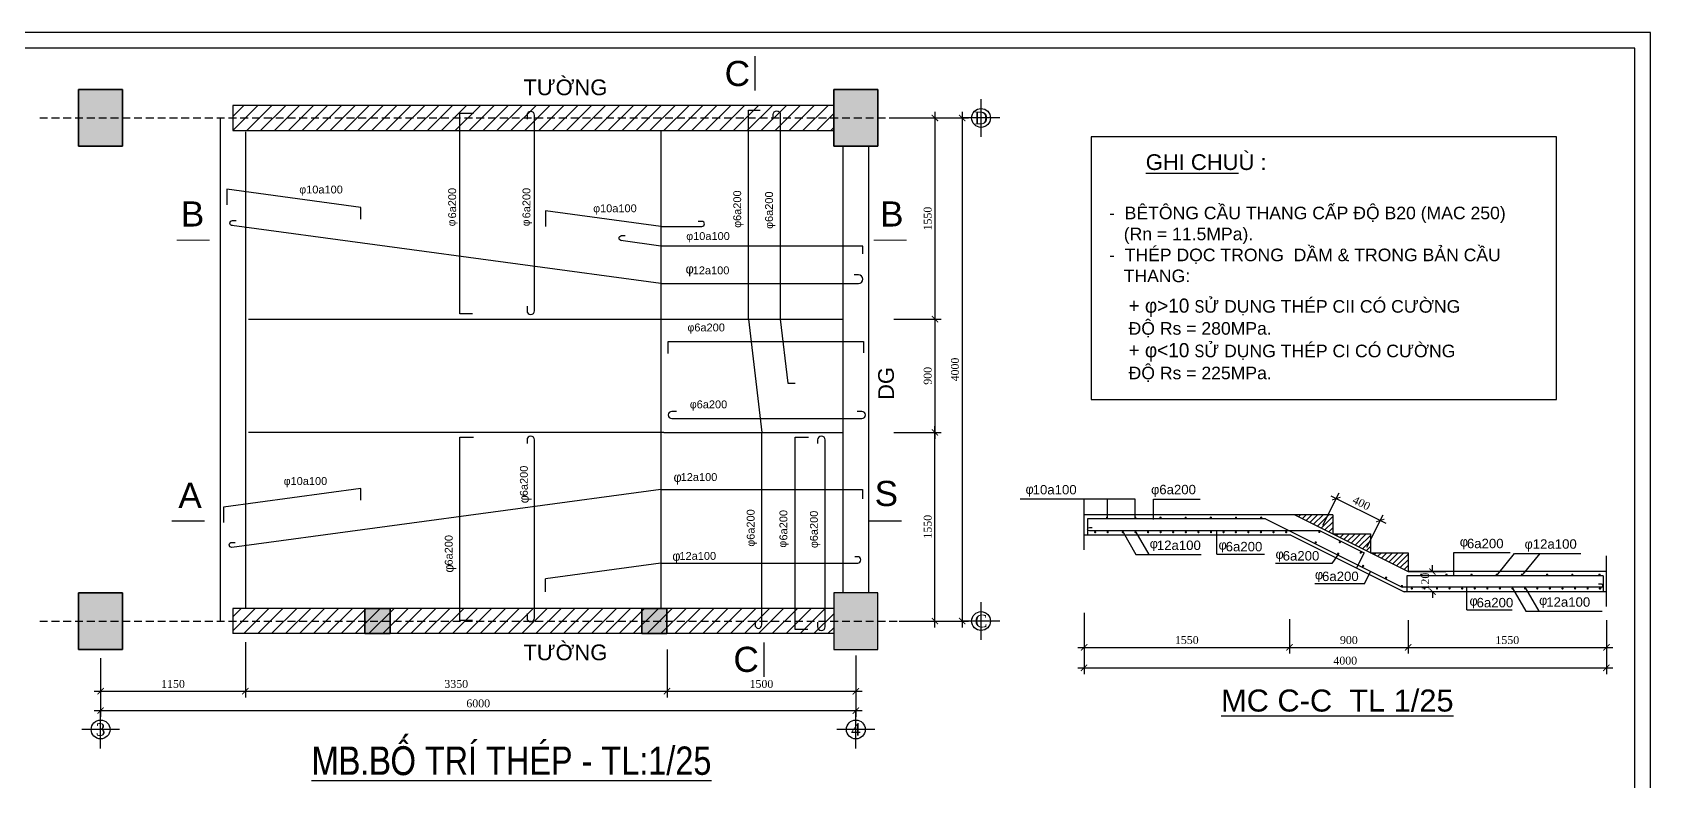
# Model space of a CAD drawing. Extents: x 394 to 4072, y -2056 to 755.
# Drawn here: x 3558 to 4072, y 517 to 755 of the extents above; entities that cross this region are included whole.
import ezdxf
from ezdxf.enums import TextEntityAlignment as Align

# ---------------------------------------------------------------- set-up
doc = ezdxf.new("R2010")
doc.units = 0
doc.header["$MEASUREMENT"] = 0
doc.linetypes.add('CENTER2', pattern=[1.125, 0.75, -0.125, 0.125, -0.125])
doc.linetypes.add('HIDDEN', pattern=[0.375, 0.25, -0.125])
doc.layers.get('0').update_dxf_attribs({"linetype": 'CONTINUOUS'})
doc.layers.get('DEFPOINTS').update_dxf_attribs({"linetype": 'CONTINUOUS'})
for name, color, linetype in [('BAODAM', 3, 'CONTINUOUS'), ('cot', 8, 'CONTINUOUS'), ('DIM', 1, 'CONTINUOUS'), ('DUT', 7, 'CENTER2'), ('HATCH', 5, 'CONTINUOUS'), ('MOTAAR', 1, 'CONTINUOUS'), ('TEXT', 7, 'CONTINUOUS'), ('THEP', 6, 'CONTINUOUS'), ('TUONG', 7, 'CONTINUOUS')]:
    doc.layers.add(name, color=color, linetype=linetype)
doc.styles.add('DIM-NEW', font='')
doc.styles.add('T2', font='')
doc.styles.add('TCVN', font='')
doc.styles.add('VNI-HELVE', font='')
doc.styles.add('VNI-TIMES', font='')
doc.styles.get('DIM-NEW').set_extended_font_data('VNI-Helve-Condense')
doc.styles.get('T2').set_extended_font_data('VNI-Times')
doc.styles.get('TCVN').set_extended_font_data('VNI-Helve')
doc.styles.get('VNI-HELVE').set_extended_font_data('VNI-Helve')
doc.styles.get('VNI-TIMES').set_extended_font_data('VNI-Times')
doc.dimstyles.new('TL100', dxfattribs={"dimtxt": 2.5, "dimasz": 2, "dimexe": 2, "dimexo": 2, "dimgap": 1, "dimtad": 1, "dimdec": 0, "dimlfac": 100, "dimzin": 0, "dimdsep": 46, "dimtxsty": 'T2', "dimblk": 'ARCHTICK', "dimcen": 2.5, "dimdle": 2, "dimclrd": 1, "dimclre": 1, "dimclrt": 2, "dimadec": 0, "dimazin": 0, "dimtfac": 1, "dimtdec": 0, "dimtix": 1, "dimtofl": 0, "dimtmove": 0, "dimatfit": 0, "dimldrblk": 'ARCHTICK', "dimfxl": 1, "dimtolj": 1, "dimtzin": 0, "dimlwd": -1, "dimlwe": -1, "dimarcsym": 0})
doc.dimstyles.new('TL20', dxfattribs={"dimtxt": 2.5, "dimasz": 2, "dimexe": 2, "dimexo": 2, "dimgap": 1, "dimtad": 1, "dimdec": 0, "dimlfac": 20, "dimzin": 0, "dimdsep": 46, "dimtxsty": 'T2', "dimblk": 'ARCHTICK', "dimcen": 2.5, "dimdle": 2, "dimclrd": 1, "dimclre": 1, "dimclrt": 2, "dimadec": 0, "dimazin": 0, "dimtfac": 1, "dimtdec": 0, "dimtix": 1, "dimtofl": 0, "dimtmove": 0, "dimatfit": 0, "dimldrblk": 'ARCHTICK', "dimfxl": 1, "dimtolj": 1, "dimtzin": 0, "dimlwd": -1, "dimlwe": -1, "dimarcsym": 0})
doc.dimstyles.new('TL25', dxfattribs={"dimtxt": 2.5, "dimasz": 2, "dimexe": 2, "dimexo": 2, "dimgap": 1, "dimtad": 1, "dimdec": 0, "dimlfac": 25, "dimzin": 0, "dimdsep": 46, "dimtxsty": 'T2', "dimblk": 'ARCHTICK', "dimcen": 2.5, "dimdle": 2, "dimclrd": 1, "dimclre": 1, "dimclrt": 2, "dimadec": 0, "dimazin": 0, "dimtfac": 1, "dimtdec": 0, "dimtix": 1, "dimtofl": 0, "dimtmove": 0, "dimatfit": 0, "dimldrblk": 'ARCHTICK', "dimfxl": 1, "dimtolj": 1, "dimtzin": 0, "dimlwd": -1, "dimlwe": -1, "dimarcsym": 0})
pattern_1 = [(45, (3742.3476, 319.3029), (-0.8980256, 0.8980256), [])]
pattern_2 = [(45, (-300.321, -511.9378), (-2.2097087, 2.2097087), [])]

# ---------------------------------------------------------------- blocks, each defined once
blk = doc.blocks.new('_ARCHTICK')
at = {"color": 0, "linetype": 'ByBlock', "const_width": 0.15}
blk.add_lwpolyline([(-0.5, -0.5), (0.5, 0.5)], dxfattribs=at)
blk = doc.blocks.new('*D112')
at = {"layer": 'DEFPOINTS', "color": 0, "transparency": 16777216}
for p in [(3831.44, 627.27), (3845.06, 627.27), (3831.65, 567.27)]:
    blk.add_point(p, dxfattribs=at)
at = {"layer": 'TUONG', "color": 1, "transparency": 16777216}
for p, q in [((3845.06, 565.27), (3845.06, 629.27)), ((3833.44, 627.27), (3847.06, 627.27)), ((3833.65, 567.27), (3847.06, 567.27))]:
    blk.add_line(p, q, dxfattribs=at)
at = {"layer": 'TUONG', "color": 1, "transparency": 16777216, "xscale": 2, "yscale": 2, "zscale": 2}
for p, rotation in [((3845.06, 627.27), 90), ((3845.06, 567.27), 270)]:
    blk.add_blockref('_ARCHTICK', p, dxfattribs=dict(at, rotation=rotation))
at = {"layer": 'TUONG', "color": 2, "transparency": 16777216, "insert": (3842.76, 597.27), "char_height": 2.5, "attachment_point": 5, "rotation": 90, "style": 'T2'}
blk.add_mtext('\\A1;1550', dxfattribs=at)
blk = doc.blocks.new('*D113')
at = {"layer": 'DEFPOINTS', "color": 0, "transparency": 16777216}
for p in [(3829.94, 727.27), (3833.15, 567.27), (3853.71, 567.27)]:
    blk.add_point(p, dxfattribs=at)
at = {"layer": 'TUONG', "color": 1, "transparency": 16777216}
for p, q in [((3831.94, 727.27), (3855.71, 727.27)), ((3853.71, 729.27), (3853.71, 565.27)), ((3835.15, 567.27), (3855.71, 567.27))]:
    blk.add_line(p, q, dxfattribs=at)
at = {"layer": 'TUONG', "color": 1, "transparency": 16777216, "xscale": 2, "yscale": 2, "zscale": 2}
for p, rotation in [((3853.71, 727.27), 90), ((3853.71, 567.27), 270)]:
    blk.add_blockref('_ARCHTICK', p, dxfattribs=dict(at, rotation=rotation))
at = {"layer": 'TUONG', "color": 2, "transparency": 16777216, "insert": (3851.43, 647.27), "char_height": 2.5, "attachment_point": 5, "rotation": 90, "style": 'T2'}
blk.add_mtext('\\A1;4000', dxfattribs=at)
blk = doc.blocks.new('*D114')
at = {"layer": 'DEFPOINTS', "color": 0, "transparency": 16777216}
for p in [(3625.91, 556.93), (3759.92, 560.24), (3759.92, 544.96)]:
    blk.add_point(p, dxfattribs=at)
at = {"layer": 'TUONG', "color": 1, "transparency": 16777216}
for p, q in [((3759.92, 558.24), (3759.92, 542.96)), ((3625.91, 554.93), (3625.91, 542.96)), ((3623.91, 544.96), (3761.92, 544.96))]:
    blk.add_line(p, q, dxfattribs=at)
at = {"layer": 'TUONG', "color": 1, "transparency": 16777216, "xscale": 2, "yscale": 2, "zscale": 2, "rotation": 180}
blk.add_blockref('_ARCHTICK', (3625.91, 544.96), dxfattribs=at)
at = {"layer": 'TUONG', "color": 1, "transparency": 16777216, "xscale": 2, "yscale": 2, "zscale": 2}
blk.add_blockref('_ARCHTICK', (3759.92, 544.96), dxfattribs=at)
at = {"layer": 'TUONG', "color": 2, "transparency": 16777216, "insert": (3692.92, 547.26), "char_height": 2.5, "attachment_point": 5, "style": 'T2'}
blk.add_mtext('\\A1;3350', dxfattribs=at)
blk = doc.blocks.new('*D115')
at = {"layer": 'DEFPOINTS', "color": 0, "transparency": 16777216}
for p in [(3759.92, 560.24), (3819.91, 558.27), (3819.91, 544.96)]:
    blk.add_point(p, dxfattribs=at)
at = {"layer": 'TUONG', "color": 1, "transparency": 16777216}
for p, q in [((3759.92, 558.24), (3759.92, 542.96)), ((3819.91, 556.27), (3819.91, 542.96)), ((3757.92, 544.96), (3821.91, 544.96))]:
    blk.add_line(p, q, dxfattribs=at)
at = {"layer": 'TUONG', "color": 1, "transparency": 16777216, "xscale": 2, "yscale": 2, "zscale": 2, "rotation": 180}
blk.add_blockref('_ARCHTICK', (3759.92, 544.96), dxfattribs=at)
at = {"layer": 'TUONG', "color": 1, "transparency": 16777216, "xscale": 2, "yscale": 2, "zscale": 2}
blk.add_blockref('_ARCHTICK', (3819.91, 544.96), dxfattribs=at)
at = {"layer": 'TUONG', "color": 2, "transparency": 16777216, "insert": (3789.91, 547.26), "char_height": 2.5, "attachment_point": 5, "style": 'T2'}
blk.add_mtext('\\A1;1500', dxfattribs=at)
blk = doc.blocks.new('*D116')
at = {"layer": 'DEFPOINTS', "color": 0, "transparency": 16777216}
for p in [(3829.94, 663.27), (3829.94, 627.27), (3845.06, 627.27)]:
    blk.add_point(p, dxfattribs=at)
at = {"layer": 'TUONG', "color": 1, "transparency": 16777216}
for p, q in [((3845.06, 665.27), (3845.06, 625.27)), ((3831.94, 663.27), (3847.06, 663.27)), ((3831.94, 627.27), (3847.06, 627.27))]:
    blk.add_line(p, q, dxfattribs=at)
at = {"layer": 'TUONG', "color": 1, "transparency": 16777216, "xscale": 2, "yscale": 2, "zscale": 2}
for p, rotation in [((3845.06, 663.27), 90), ((3845.06, 627.27), 270)]:
    blk.add_blockref('_ARCHTICK', p, dxfattribs=dict(at, rotation=rotation))
at = {"layer": 'TUONG', "color": 2, "transparency": 16777216, "insert": (3842.76, 645.27), "char_height": 2.5, "attachment_point": 5, "rotation": 90, "style": 'T2'}
blk.add_mtext('\\A1;900', dxfattribs=at)
blk = doc.blocks.new('*D117')
at = {"layer": 'DEFPOINTS', "color": 0, "transparency": 16777216}
for p in [(3829.94, 727.27), (3829.94, 663.27), (3845.06, 663.27)]:
    blk.add_point(p, dxfattribs=at)
at = {"layer": 'TUONG', "color": 1, "transparency": 16777216}
for p, q in [((3831.94, 727.27), (3847.06, 727.27)), ((3845.06, 729.27), (3845.06, 661.27)), ((3831.94, 663.27), (3847.06, 663.27))]:
    blk.add_line(p, q, dxfattribs=at)
at = {"layer": 'TUONG', "color": 1, "transparency": 16777216, "xscale": 2, "yscale": 2, "zscale": 2}
for p, rotation in [((3845.06, 727.27), 90), ((3845.06, 663.27), 270)]:
    blk.add_blockref('_ARCHTICK', p, dxfattribs=dict(at, rotation=rotation))
at = {"layer": 'TUONG', "color": 2, "transparency": 16777216, "insert": (3842.76, 695.27), "char_height": 2.5, "attachment_point": 5, "rotation": 90, "style": 'T2'}
blk.add_mtext('\\A1;1550', dxfattribs=at)
blk = doc.blocks.new('*D125')
at = {"layer": 'DEFPOINTS', "color": 0, "transparency": 16777216}
for p in [(3995.45, 583.02), (4003.16, 583.02), (3994.13, 576.62)]:
    blk.add_point(p, dxfattribs=at)
at = {"layer": 'TUONG', "color": 1, "transparency": 16777216}
for p, q in [((3997.45, 583.02), (4005.16, 583.02)), ((4003.16, 583.02), (4003.16, 585.02)), ((3996.13, 576.62), (4005.16, 576.62)), ((4003.16, 576.62), (4003.16, 574.62))]:
    blk.add_line(p, q, dxfattribs=at)
at = {"layer": 'TUONG', "color": 1, "transparency": 16777216, "xscale": 2, "yscale": 2, "zscale": 2}
for p, rotation in [((4003.16, 583.02), 270), ((4003.16, 576.62), 90)]:
    blk.add_blockref('_ARCHTICK', p, dxfattribs=dict(at, rotation=rotation))
at = {"layer": 'TUONG', "color": 2, "transparency": 16777216, "insert": (4000.88, 579.82), "char_height": 2.5, "attachment_point": 5, "rotation": 90, "style": 'T2'}
blk.add_mtext('\\A1;120', dxfattribs=at)
blk = doc.blocks.new('*D126')
at = {"layer": 'DEFPOINTS', "color": 0, "transparency": 16777216}
for p in [(3892.45, 571.38), (4058.45, 560.46), (4058.45, 552.38)]:
    blk.add_point(p, dxfattribs=at)
at = {"layer": 'TUONG', "color": 1, "transparency": 16777216}
for p, q in [((3892.45, 569.38), (3892.45, 550.38)), ((4058.45, 558.46), (4058.45, 550.38)), ((3890.45, 552.38), (4060.45, 552.38))]:
    blk.add_line(p, q, dxfattribs=at)
at = {"layer": 'TUONG', "color": 1, "transparency": 16777216, "xscale": 2, "yscale": 2, "zscale": 2, "rotation": 180}
blk.add_blockref('_ARCHTICK', (3892.45, 552.38), dxfattribs=at)
at = {"layer": 'TUONG', "color": 1, "transparency": 16777216, "xscale": 2, "yscale": 2, "zscale": 2}
blk.add_blockref('_ARCHTICK', (4058.45, 552.38), dxfattribs=at)
at = {"layer": 'TUONG', "color": 2, "transparency": 16777216, "insert": (3975.45, 554.66), "char_height": 2.5, "attachment_point": 5, "style": 'T2'}
blk.add_mtext('\\A1;4000', dxfattribs=at)
blk = doc.blocks.new('*D127')
at = {"layer": 'DEFPOINTS', "color": 0, "transparency": 16777216}
for p in [(3986.57, 599.25), (3967.46, 595.94), (3981.42, 588.96)]:
    blk.add_point(p, dxfattribs=at)
at = {"layer": 'TUONG', "color": 1, "transparency": 16777216}
for p, q in [((3968.35, 597.73), (3973.5, 608.02)), ((3970.82, 607.13), (3988.36, 598.36)), ((3982.32, 590.75), (3987.46, 601.04))]:
    blk.add_line(p, q, dxfattribs=at)
at = {"layer": 'TUONG', "color": 1, "transparency": 16777216, "xscale": 2, "yscale": 2, "zscale": 2}
for p, rotation in [((3972.6, 606.23), 153.434948822919), ((3986.57, 599.25), 333.434948822919)]:
    blk.add_blockref('_ARCHTICK', p, dxfattribs=dict(at, rotation=rotation))
at = {"layer": 'TUONG', "color": 2, "transparency": 16777216, "insert": (3980.61, 604.78), "char_height": 2.5, "attachment_point": 5, "rotation": 333.4349, "style": 'T2'}
blk.add_mtext('\\A1;400', dxfattribs=at)
blk = doc.blocks.new('truc2')
at = {"layer": 'MOTAAR'}
for p, q in [((0, -15), (0, 0)), ((7.5, -7.5), (-7.5, -7.5))]:
    blk.add_line(p, q, dxfattribs=at)
blk.add_lwpolyline([(0, -3.5), (0, -1.84)], dxfattribs=at)
blk.add_circle((0, -7.5), 3.75, dxfattribs=at)
at = {"layer": 'TEXT', "style": 'T2'}
blk.add_attdef('1', text='', height=5, dxfattribs=at).set_placement((0, -7.5), align=Align.MIDDLE_CENTER)
blk = doc.blocks.new('*D178')
at = {"layer": 'DEFPOINTS', "color": 0, "transparency": 16777216}
for p in [(3995.45, 569.51), (4058.45, 569.57), (4058.45, 558.91)]:
    blk.add_point(p, dxfattribs=at)
at = {"layer": 'TUONG', "color": 1, "transparency": 16777216}
for p, q in [((3995.45, 567.51), (3995.45, 556.91)), ((4058.45, 567.57), (4058.45, 556.91)), ((3993.45, 558.91), (4060.45, 558.91))]:
    blk.add_line(p, q, dxfattribs=at)
at = {"layer": 'TUONG', "color": 1, "transparency": 16777216, "xscale": 2, "yscale": 2, "zscale": 2, "rotation": 180}
blk.add_blockref('_ARCHTICK', (3995.45, 558.91), dxfattribs=at)
at = {"layer": 'TUONG', "color": 1, "transparency": 16777216, "xscale": 2, "yscale": 2, "zscale": 2}
blk.add_blockref('_ARCHTICK', (4058.45, 558.91), dxfattribs=at)
at = {"layer": 'TUONG', "color": 2, "transparency": 16777216, "insert": (4026.95, 561.21), "char_height": 2.5, "attachment_point": 5, "style": 'T2'}
blk.add_mtext('\\A1;1550', dxfattribs=at)
blk = doc.blocks.new('*D177')
at = {"layer": 'DEFPOINTS', "color": 0, "transparency": 16777216}
for p in [(3892.45, 571.86), (3957.73, 569.92), (3957.73, 558.91)]:
    blk.add_point(p, dxfattribs=at)
at = {"layer": 'TUONG', "color": 1, "transparency": 16777216}
for p, q in [((3892.45, 569.86), (3892.45, 556.91)), ((3957.73, 567.92), (3957.73, 556.91)), ((3890.45, 558.91), (3959.73, 558.91))]:
    blk.add_line(p, q, dxfattribs=at)
at = {"layer": 'TUONG', "color": 1, "transparency": 16777216, "xscale": 2, "yscale": 2, "zscale": 2, "rotation": 180}
blk.add_blockref('_ARCHTICK', (3892.45, 558.91), dxfattribs=at)
at = {"layer": 'TUONG', "color": 1, "transparency": 16777216, "xscale": 2, "yscale": 2, "zscale": 2}
blk.add_blockref('_ARCHTICK', (3957.73, 558.91), dxfattribs=at)
at = {"layer": 'TUONG', "color": 2, "transparency": 16777216, "insert": (3925.09, 561.21), "char_height": 2.5, "attachment_point": 5, "style": 'T2'}
blk.add_mtext('\\A1;1550', dxfattribs=at)
blk = doc.blocks.new('*D179')
at = {"layer": 'DEFPOINTS', "color": 0, "transparency": 16777216}
for p in [(3957.73, 569.92), (3995.45, 563.42), (3995.45, 558.91)]:
    blk.add_point(p, dxfattribs=at)
at = {"layer": 'TUONG', "color": 1, "transparency": 16777216}
for p, q in [((3957.73, 567.92), (3957.73, 556.91)), ((3995.45, 561.42), (3995.45, 556.91)), ((3955.73, 558.91), (3997.45, 558.91))]:
    blk.add_line(p, q, dxfattribs=at)
at = {"layer": 'TUONG', "color": 1, "transparency": 16777216, "xscale": 2, "yscale": 2, "zscale": 2, "rotation": 180}
blk.add_blockref('_ARCHTICK', (3957.73, 558.91), dxfattribs=at)
at = {"layer": 'TUONG', "color": 1, "transparency": 16777216, "xscale": 2, "yscale": 2, "zscale": 2}
blk.add_blockref('_ARCHTICK', (3995.45, 558.91), dxfattribs=at)
at = {"layer": 'TUONG', "color": 2, "transparency": 16777216, "insert": (3976.59, 561.21), "char_height": 2.5, "attachment_point": 5, "style": 'T2'}
blk.add_mtext('\\A1;900', dxfattribs=at)
blk = doc.blocks.new('*D180')
at = {"layer": 'DEFPOINTS', "color": 0, "transparency": 16777216}
for p in [(3625.91, 562.52), (3579.91, 557.52), (3625.91, 544.96)]:
    blk.add_point(p, dxfattribs=at)
at = {"layer": 'TUONG', "color": 1, "transparency": 16777216}
for p, q in [((3579.91, 555.52), (3579.91, 542.96)), ((3625.91, 560.52), (3625.91, 542.96)), ((3577.91, 544.96), (3627.91, 544.96))]:
    blk.add_line(p, q, dxfattribs=at)
at = {"layer": 'TUONG', "color": 1, "transparency": 16777216, "xscale": 2, "yscale": 2, "zscale": 2, "rotation": 180}
blk.add_blockref('_ARCHTICK', (3579.91, 544.96), dxfattribs=at)
at = {"layer": 'TUONG', "color": 1, "transparency": 16777216, "xscale": 2, "yscale": 2, "zscale": 2}
blk.add_blockref('_ARCHTICK', (3625.91, 544.96), dxfattribs=at)
at = {"layer": 'TUONG', "color": 2, "transparency": 16777216, "insert": (3602.91, 547.26), "char_height": 2.5, "attachment_point": 5, "style": 'T2'}
blk.add_mtext('\\A1;1150', dxfattribs=at)
blk = doc.blocks.new('*D181')
at = {"layer": 'DEFPOINTS', "color": 0, "transparency": 16777216}
for p in [(3579.91, 546.56), (3819.91, 546.56), (3819.91, 538.79)]:
    blk.add_point(p, dxfattribs=at)
at = {"layer": 'TUONG', "color": 1, "transparency": 16777216}
for p, q in [((3579.91, 544.56), (3579.91, 536.79)), ((3819.91, 544.56), (3819.91, 536.79)), ((3577.91, 538.79), (3821.91, 538.79))]:
    blk.add_line(p, q, dxfattribs=at)
at = {"layer": 'TUONG', "color": 1, "transparency": 16777216, "xscale": 2, "yscale": 2, "zscale": 2, "rotation": 180}
blk.add_blockref('_ARCHTICK', (3579.91, 538.79), dxfattribs=at)
at = {"layer": 'TUONG', "color": 1, "transparency": 16777216, "xscale": 2, "yscale": 2, "zscale": 2}
blk.add_blockref('_ARCHTICK', (3819.91, 538.79), dxfattribs=at)
at = {"layer": 'TUONG', "color": 2, "transparency": 16777216, "insert": (3699.91, 541.08), "char_height": 2.5, "attachment_point": 5, "style": 'T2'}
blk.add_mtext('\\A1;6000', dxfattribs=at)

msp = doc.modelspace()

# ---------------------------------------------------------------- hatches: boundary and pattern name
at = {"layer": 'HATCH'}
h = msp.add_hatch(dxfattribs=at)
h.set_pattern_fill('ANSI31', color=256, scale=25, style=0)
h.set_pattern_definition(pattern_2)
h.paths.add_polyline_path([(3812.91, 723.286), (3812.91, 731.272), (3621.911, 731.272), (3621.911, 723.286)])
at = {"layer": 'HATCH', "linetype": 'Continuous'}
h = msp.add_hatch(dxfattribs=at)
h.set_pattern_fill('ANSI31', color=5, scale=0.4, style=0)
h.set_pattern_definition(pattern_1)
h.paths.add_polyline_path([(3971.45, 595.017), (3971.45, 601.017), (3959.45, 601.017)])
h = msp.add_hatch(dxfattribs=at)
h.set_pattern_fill('ANSI31', color=5, scale=0.4, style=0)
h.set_pattern_definition(pattern_1)
h.paths.add_polyline_path([(3983.45, 589.017), (3983.45, 595.017), (3971.45, 595.017)])
h.paths.add_polyline_path([(3995.45, 583.017), (3995.45, 589.017), (3983.45, 589.017)])
at = {"layer": 'HATCH'}
h = msp.add_hatch(dxfattribs=at)
h.set_pattern_fill('ANSI31', color=256, scale=25, style=0)
h.set_pattern_definition(pattern_2)
h.paths.add_polyline_path([(3621.911, 571.272), (3621.911, 563.272), (3812.908, 563.272), (3812.908, 571.272)])

# ---------------------------------------------------------------- linework, layer by layer
at = {"layer": 'BAODAM', "color": 3, "linetype": 'Continuous'}
for p, q in [((3757.918, 723.286), (3757.918, 571.272)), ((3626.932, 663.272), (3758.942, 663.272)), ((3758.942, 663.272), (3815.908, 663.272)), ((3758.942, 627.272), (3626.932, 627.272)), ((3758.942, 627.272), (3815.908, 627.272))]:
    msp.add_line(p, q, dxfattribs=at)
at = {"layer": 'cot', "lineweight": -2, "ltscale": 10}
for p, q in [((3914.502, 606.058), (3929.319, 606.058)), ((3914.502, 599.538), (3914.502, 606.058)), ((3904.844, 595.503), (3908.937, 588.441)), ((3908.937, 595.503), (3913.029, 588.441)), ((3934.633, 588.544), (3934.633, 595.942)), ((3908.937, 588.441), (3929.654, 588.441)), ((3934.633, 588.544), (3949.817, 588.544)), ((3973.283, 588.645), (3971.148, 585.616)), ((4009.908, 589.046), (4027.829, 589.046)), ((4009.908, 581.735), (4009.908, 589.046)), ((4023.904, 582.166), (4029.28, 588.731)), ((4029.28, 588.731), (4050.337, 588.731)), ((4031.969, 582.166), (4037.345, 588.731)), ((3971.148, 585.616), (3953.269, 585.616)), ((3981.515, 579.09), (3983.496, 583.051)), ((3981.515, 579.09), (3965.784, 579.09)), ((4014.061, 570.844), (4014.061, 578.039)), ((4028.731, 577.505), (4032.823, 570.443)), ((4032.823, 577.505), (4036.916, 570.443)), ((4014.061, 570.844), (4028.502, 570.844)), ((4032.823, 570.443), (4057.09, 570.443))]:
    msp.add_line(p, q, dxfattribs=at)
at = {"layer": 'cot'}
for points in [[(3572.903, 718.282), (3586.903, 718.282), (3586.903, 736.282), (3572.903, 736.282)], [(3812.91, 718.282), (3826.91, 718.282), (3826.91, 736.282), (3812.91, 736.282)], [(3572.901, 558.272), (3586.901, 558.272), (3586.901, 576.272), (3572.901, 576.272)], [(3812.908, 558.272), (3826.908, 558.272), (3826.908, 576.272), (3812.908, 576.272)]]:
    msp.add_lwpolyline(points, close=True, dxfattribs=at)
at = {"layer": 'cot', "lineweight": -2, "ltscale": 10}
for points in [[(3908.688, 600.218), (3908.688, 606.018), (3872.188, 606.018)], [(3899.888, 600.218), (3899.888, 606.018)]]:
    msp.add_lwpolyline(points, dxfattribs=at)
at = {"layer": 'cot'}
for points in [[(3572.903, 736.282), (3586.903, 736.282), (3572.903, 718.282), (3586.903, 718.282)], [(3812.91, 736.282), (3826.91, 736.282), (3812.91, 718.282), (3826.91, 718.282)], [(3572.901, 576.272), (3586.901, 576.272), (3572.901, 558.272), (3586.901, 558.272)], [(3812.908, 576.272), (3826.908, 576.272), (3812.908, 558.272), (3826.908, 558.272)], [(3663.901, 571.272), (3663.901, 563.272), (3671.906, 571.272), (3671.906, 563.272)], [(3751.896, 571.272), (3751.896, 563.272), (3759.901, 571.272), (3759.901, 563.272)]]:
    msp.add_solid(points, dxfattribs=at)
at = {"layer": 'DUT', "linetype": 'HIDDEN', "ltscale": 10}
for p, q in [((3560.542, 727.285), (3849.992, 727.281)), ((3560.542, 567.272), (3853.772, 567.272))]:
    msp.add_line(p, q, dxfattribs=at)
at = {"layer": 'TEXT', "ltscale": 10}
msp.add_lwpolyline([(3231.497, 160.501), (4072.497, 160.501), (4072.497, 754.501), (3231.497, 754.501)], close=True, dxfattribs=at)
at = {"layer": 'TEXT', "color": 7, "linetype": 'Continuous', "const_width": 0.4}
for points in [[(3787.904, 746.995), (3787.904, 735.914)], [(3604.084, 688.405), (3614.535, 688.405)], [(3825.602, 688.405), (3836.053, 688.405)], [(3602.506, 599.111), (3612.957, 599.111)], [(3824.024, 599.111), (3834.475, 599.111)], [(3790.703, 560.542), (3790.703, 549.461)]]:
    msp.add_lwpolyline(points, dxfattribs=at)
at = {"layer": 'THEP'}
for p, q in [((3619.978, 704.583), (3619.978, 699.683)), ((3662.587, 698.806), (3619.978, 704.583)), ((3757.918, 692.753), (3721.243, 697.725)), ((3721.243, 697.725), (3721.243, 692.802)), ((3757.918, 674.584), (3621.562, 693.072)), ((3757.918, 686.548), (3745.28, 688.261)), ((3785.803, 663.272), (3790.072, 627.272)), ((3795.91, 663.272), (3798.324, 642.913)), ((3662.587, 609.438), (3618.958, 603.528)), ((3757.918, 609.159), (3621.562, 590.671)), ((3618.958, 603.528), (3618.958, 598.605)), ((3893.494, 599.74), (3893.494, 594.617)), ((3950.118, 599.74), (3893.494, 599.74)), ((3950.118, 599.74), (3993.521, 578.039)), ((3967.46, 595.942), (3898.276, 595.942)), ((3967.46, 595.942), (3981.422, 588.961)), ((3981.422, 588.961), (3979.026, 584.168)), ((3757.918, 585.709), (3721.243, 580.736)), ((3995.061, 581.663), (3995.061, 576.617)), ((4057.406, 581.663), (3995.061, 581.663)), ((4057.406, 581.663), (4057.406, 576.617)), ((4057.167, 578.039), (3993.521, 578.039))]:
    msp.add_line(p, q, dxfattribs=at)
at = {"layer": 'THEP', "ltscale": 10}
msp.add_lwpolyline([(3236.497, 165.501), (4067.497, 165.501), (4067.497, 749.501), (3236.497, 749.501)], close=True, dxfattribs=at)
at = {"layer": 'THEP'}
for points in [[(3698.109, 664.959), (3694.111, 664.959), (3694.111, 728.823), (3698.376, 728.823)], [(3785.803, 663.272), (3785.803, 729.747), (3789.556, 729.747)], [(3662.587, 695.105), (3662.587, 698.806)], [(3757.918, 692.753), (3771.01, 692.753)], [(3822.137, 684.052), (3822.137, 686.548), (3757.918, 686.548)], [(3760.295, 652.349), (3760.295, 656.13), (3822.371, 656.13), (3822.371, 652.601)], [(3798.324, 642.913), (3800.59, 642.913)], [(3698.109, 567.419), (3694.111, 567.419), (3694.111, 625.704), (3698.376, 625.704)], [(3804.649, 564.603), (3800.651, 564.603), (3800.651, 625.704), (3804.916, 625.704)], [(3662.587, 605.743), (3662.587, 609.444)], [(3757.918, 609.159), (3822.034, 609.159), (3822.034, 606.175)], [(3721.243, 576.527), (3721.243, 580.736)]]:
    msp.add_lwpolyline(points, dxfattribs=at)
for points in [[(3715.413, 667.371), (3715.413, 665.932, 1), (3717.812, 665.932), (3717.812, 728.128, 1), (3715.413, 728.128), (3715.413, 726.93)], [(3793.664, 726.887), (3793.664, 728.383, -1), (3795.91, 728.383), (3795.91, 663.272)], [(3621.778, 693.043, -1), (3621.778, 694.662), (3622.935, 694.662)], [(3771.01, 692.753, 1), (3771.01, 694.372), (3769.852, 694.372)], [(3745.495, 688.232, -1), (3745.495, 689.851), (3746.653, 689.851)], [(3757.918, 674.584), (3820.745, 674.584, 1), (3820.745, 677.364), (3819.354, 677.364)], [(3762.934, 633.946), (3761.42, 633.946, 1), (3761.42, 631.677), (3821.841, 631.677, 1), (3821.841, 633.946), (3820.327, 633.946)], [(3715.413, 569.718), (3715.413, 568.279, 1), (3717.812, 568.279), (3717.812, 624.897, 1), (3715.413, 624.897), (3715.413, 623.698)], [(3787.873, 567.349), (3787.873, 566.056, 1), (3790.072, 566.056), (3790.072, 627.272)], [(3807.766, 566.902), (3807.766, 565.464, 1), (3810.165, 565.464), (3810.165, 624.897, 1), (3807.766, 624.897), (3807.766, 623.698)], [(3898.276, 595.942), (3894.147, 595.942, -1), (3894.147, 597.064), (3895.041, 597.064)], [(3621.562, 590.671, -1), (3621.562, 592.29), (3622.72, 592.29)], [(3757.918, 585.709), (3820.498, 585.709, 1), (3820.498, 587.735), (3819.546, 587.735)], [(4057.167, 578.039), (4056.85, 578.039, 1), (4056.85, 579.034), (4055.955, 579.034)]]:
    msp.add_lwpolyline(points, format="xyb", dxfattribs=at)
at = {"layer": 'THEP', "const_width": 0.36}
for points in [[(3899.545, 600.164, 1), (3899.905, 600.164, 1)], [(3908.545, 600.164, 1), (3908.905, 600.164, 1)], [(3916.545, 600.164, 1), (3916.905, 600.164, 1)], [(3924.545, 600.164, 1), (3924.905, 600.164, 1)], [(3932.545, 600.164, 1), (3932.905, 600.164, 1)], [(3940.545, 600.164, 1), (3940.905, 600.164, 1)], [(3948.545, 600.164, 1), (3948.905, 600.164, 1)], [(3895.775, 595.548, 1), (3896.135, 595.548, 1)], [(3899.775, 595.548, 1), (3900.135, 595.548, 1)], [(3904.601, 595.548, 1), (3904.961, 595.548, 1)], [(3908.601, 595.548, 1), (3908.961, 595.548, 1)], [(3912.601, 595.548, 1), (3912.961, 595.548, 1)], [(3916.601, 595.548, 1), (3916.961, 595.548, 1)], [(3920.601, 595.548, 1), (3920.961, 595.548, 1)], [(3924.601, 595.548, 1), (3924.961, 595.548, 1)], [(3928.601, 595.548, 1), (3928.961, 595.548, 1)], [(3932.601, 595.548, 1), (3932.961, 595.548, 1)], [(3936.601, 595.548, 1), (3936.961, 595.548, 1)], [(3940.474, 595.548, 1), (3940.834, 595.548, 1)], [(3944.474, 595.548, 1), (3944.834, 595.548, 1)], [(3948.474, 595.548, 1), (3948.834, 595.548, 1)], [(3952.474, 595.548, 1), (3952.834, 595.548, 1)], [(3956.474, 595.548, 1), (3956.834, 595.548, 1)], [(3965.887, 592.291, 1), (3966.247, 592.291, 1)], [(3967.03, 595.601, 1), (3967.39, 595.601, 1)], [(3973.533, 592.349, 1), (3973.893, 592.349, 1)], [(3973.043, 588.714, 1), (3973.403, 588.714, 1)], [(3980.185, 589.02, 1), (3980.545, 589.02, 1)], [(3980.941, 584.806, 1), (3981.301, 584.806, 1)], [(3988.262, 581.063, 1), (3988.622, 581.063, 1)], [(3999.431, 582.034, 1), (3999.791, 582.034, 1)], [(4007.424, 582.034, 1), (4007.784, 582.034, 1)], [(4015.424, 582.034, 1), (4015.784, 582.034, 1)], [(4023.424, 582.034, 1), (4023.784, 582.034, 1)], [(4031.424, 582.034, 1), (4031.784, 582.034, 1)], [(4039.424, 582.034, 1), (4039.784, 582.034, 1)], [(4047.424, 582.034, 1), (4047.784, 582.034, 1)], [(4056.06, 582.034, 1), (4056.42, 582.034, 1)], [(3993.289, 578.43, 1), (3993.649, 578.43, 1)], [(3996.424, 577.645, 1), (3996.784, 577.645, 1)], [(4000.424, 577.645, 1), (4000.784, 577.645, 1)], [(4004.424, 577.645, 1), (4004.784, 577.645, 1)], [(4008.424, 577.645, 1), (4008.784, 577.645, 1)], [(4012.424, 577.645, 1), (4012.784, 577.645, 1)], [(4016.424, 577.645, 1), (4016.784, 577.645, 1)], [(4020.424, 577.645, 1), (4020.784, 577.645, 1)], [(4024.424, 577.645, 1), (4024.784, 577.645, 1)], [(4028.424, 577.645, 1), (4028.784, 577.645, 1)], [(4032.424, 577.645, 1), (4032.784, 577.645, 1)], [(4036.297, 577.645, 1), (4036.657, 577.645, 1)], [(4040.297, 577.645, 1), (4040.657, 577.645, 1)], [(4044.297, 577.645, 1), (4044.657, 577.645, 1)], [(4048.297, 577.645, 1), (4048.657, 577.645, 1)], [(4052.297, 577.645, 1), (4052.657, 577.645, 1)], [(4056.168, 577.645, 1), (4056.528, 577.645, 1)], [(4056.297, 577.645, 1), (4056.657, 577.645, 1)]]:
    msp.add_lwpolyline(points, format="xyb", close=True, dxfattribs=at)
at = {"layer": 'TUONG'}
for p, q in [((3617.913, 727.284), (3617.913, 567.272)), ((3625.913, 722.871), (3625.913, 571.272)), ((3892.45, 589.889), (3892.45, 606.056)), ((3959.45, 601.017), (3892.45, 601.017)), ((3971.45, 601.017), (3959.45, 601.017)), ((3959.45, 601.017), (3995.45, 583.017)), ((3958.128, 594.617), (3892.45, 594.617)), ((3958.128, 594.617), (3994.128, 576.617)), ((4058.45, 571.889), (4058.45, 588.056)), ((4058.45, 583.017), (3995.45, 583.017)), ((4058.45, 576.617), (3994.128, 576.617)), ((3621.918, 571.272), (3621.918, 563.272)), ((3812.908, 571.272), (3621.918, 571.272)), ((3826.942, 571.272), (3826.908, 571.272)), ((3812.908, 563.272), (3621.918, 563.272)), ((3826.942, 563.272), (3826.908, 563.272))]:
    msp.add_line(p, q, dxfattribs=at)
for points in [[(3572.903, 736.282), (3586.903, 736.282), (3586.903, 718.282), (3572.903, 718.282)], [(3586.903, 736.282), (3572.903, 736.282), (3572.903, 718.282), (3586.903, 718.282)], [(3586.903, 736.282), (3572.903, 736.282), (3572.903, 718.282), (3586.903, 718.282)], [(3812.91, 736.282), (3826.91, 736.282), (3826.91, 718.282), (3812.91, 718.282)], [(3812.91, 718.282), (3826.91, 718.282), (3826.91, 736.282), (3812.91, 736.282)], [(3826.91, 736.282), (3812.91, 736.282), (3812.91, 718.282), (3826.91, 718.282)], [(3894.656, 637.764), (4042.619, 637.764), (4042.619, 721.317), (3894.656, 721.317)], [(3586.901, 558.272), (3572.901, 558.272), (3572.901, 576.272), (3586.901, 576.272)], [(3586.901, 576.272), (3572.901, 576.272), (3572.901, 558.272), (3586.901, 558.272)], [(3826.908, 576.272), (3812.908, 576.272), (3812.908, 558.272), (3826.908, 558.272)], [(3812.908, 558.272), (3826.908, 558.272), (3826.908, 576.272), (3812.908, 576.272)], [(3826.908, 576.272), (3812.908, 576.272), (3812.908, 558.272), (3826.908, 558.272)], [(3671.906, 563.272), (3663.901, 563.272), (3663.901, 571.272), (3671.906, 571.272)], [(3663.901, 563.272), (3671.906, 563.272), (3671.906, 571.272), (3663.901, 571.272)], [(3671.906, 571.272), (3663.901, 571.272), (3663.901, 563.272), (3671.906, 563.272)], [(3759.901, 563.272), (3751.896, 563.272), (3751.896, 571.272), (3759.901, 571.272)], [(3751.896, 563.272), (3759.901, 563.272), (3759.901, 571.272), (3751.896, 571.272)], [(3759.901, 571.272), (3751.896, 571.272), (3751.896, 563.272), (3759.901, 563.272)]]:
    msp.add_lwpolyline(points, close=True, dxfattribs=at)
for points in [[(3812.91, 731.272), (3621.911, 731.272), (3621.911, 723.286), (3812.91, 723.286)], [(3815.908, 576.272), (3815.908, 718.282)], [(3823.914, 718.282), (3823.914, 576.272)], [(3971.45, 601.017), (3971.45, 595.017), (3983.45, 595.017)], [(3983.45, 595.017), (3983.45, 589.017), (3995.45, 589.017)], [(3995.45, 589.017), (3995.45, 583.017), (4007.45, 583.017)]]:
    msp.add_lwpolyline(points, dxfattribs=at)

# ---------------------------------------------------------------- block references
at = {"layer": 'DIM', "ltscale": 10, "xscale": 0.8000000000000002, "yscale": 0.8000000000000002, "zscale": 0.8000000000000002}
for p, values in [((3859.707, 733.272), {'1': 'D'}), ((3859.707, 573.272), {'1': 'C'}), ((3579.908, 538.788), {'1': '3'}), ((3819.914, 538.788), {'1': '4'})]:
    msp.add_blockref('truc2', p, dxfattribs=at).add_auto_attribs(values)

# ---------------------------------------------------------------- texts
at = {"layer": 'TEXT', "color": 7, "linetype": 'Continuous', "ltscale": 20, "style": 'TCVN'}
for p in [(3714.261, 734.509), (3714.261, 554.8)]:
    msp.add_text('TÖÔØNG', height=5, dxfattribs=at).set_placement(p)
at = {"layer": 'TEXT', "color": 7, "linetype": 'Continuous', "style": 'VNI-HELVE'}
for s, p in [('C', (3778.216, 737.421)), ('B', (3605.389, 692.748)), ('B', (3827.608, 692.748)), ('A', (3604.605, 603.231)), ('S', (3825.885, 603.854)), ('C', (3781.015, 551.095))]:
    msp.add_text(s, height=8, dxfattribs=at).set_placement(p)
at = {"layer": 'TEXT', "color": 7, "linetype": 'Continuous', "ltscale": 20, "style": 'TCVN'}
msp.add_text('DG', height=5, rotation=90, dxfattribs=at).set_placement((3832.015, 637.593))
at = {"layer": 'TEXT', "style": 'DIM-NEW'}
msp.add_text('%%UMB.BOÁ TRÍ THEÙP - TL:1/25', height=9, dxfattribs=at).set_placement((3646.957, 518.369))
at = {"layer": 'TEXT', "color": 7, "linetype": 'Continuous', "ltscale": 4, "insert": (3900.395, 715.726), "char_height": 5, "width": 176.40351, "attachment_point": 1, "style": 'VNI-TIMES'}
msp.add_mtext('{\\fVNI-Helve|b0|i0|c0|p2;      \\LGHI CHU\\lÙ :\\P    \\P\\H0.8x;-  BEÂTOÂNG CAÀU THANG CAÁP ÑOÄ B20 (MAC 250)\\P   (Rn = 11.5MPa).\\P-  THEÙP DOÏC TRONG  DAÀM & TRONG BAÛN CAÀU\\P   THANG:}', dxfattribs=at)
at = {"layer": 'TEXT', "color": 7, "linetype": 'Continuous', "attachment_point": 1, "style": 'VNI-TIMES'}
for s, insert, char_height, width in [('{\\fSymbol|b0|i0|c2|p18;f\\fVNI-Helve|b0|i0|c0|p2;10a100}', (3643.065, 705.762), 2.5, 21.63429), ('{\\fSymbol|b0|i0|c2|p18;f\\fVNI-Helve|b0|i0|c0|p2;10a100}', (3736.466, 699.786), 2.5, 21.63429), ('{\\fSymbol|b0|i0|c2|p18;f\\fVNI-Helve|b0|i0|c0|p2;10a100}', (3766.036, 690.962), 2.5, 21.63429), ('\\fSymbol|b0|i0|c2|p18;f', (3765.817, 680.778), 3, 3.66108), ('\\fVNI-Helve|b0|i0|c0|p2;12a100', (3768.077, 680.057), 2.5, 21.63429), ('{\\fSymbol|b0|i0|c2|p18;+ f>10 \\fVNI-Helve-Condense|b0|i0|c0|p2;\\H0.8889x;S\\fArial|b0|i0|c0|p32;Ử DỤNG THÉP CII CÓ C\\fArial|b0|i0|c163|p32;Ư\\fArial|b0|i0|c0|p32;ỜNG \\fArial|b0|i0|c238|p32;Đ\\fArial|b0|i0|c0|p32;Ộ Rs = 280MPa.\\P\\fSymbol|b0|i0|c2|p18;\\H1.125x;+ f<10 \\fVNI-Helve-Condense|b0|i0|c0|p2;\\H0.8889x;S\\fArial|b0|i0|c0|p32;Ử DỤNG THÉP CI CÓ C\\fArial|b0|i0|c163|p32;Ư\\fArial|b0|i0|c0|p32;ỜNG \\fArial|b0|i0|c238|p32;Đ\\fArial|b0|i0|c0|p32;Ộ Rs = 225MPa.}', (3906.599, 669.843), 4.5, 106.74), ('{\\fSymbol|b0|i0|c2|p18;f\\fVNI-Helve|b0|i0|c0|p2;6a200}', (3766.419, 661.89), 2.5, 21.63429), ('{\\fSymbol|b0|i0|c2|p18;f\\fVNI-Helve|b0|i0|c0|p2;6a200}', (3767.163, 637.437), 2.5, 21.63429), ('{\\fSymbol|b0|i0|c2|p18;f\\fVNI-Helve|b0|i0|c0|p2;10a100}', (3638.105, 613.051), 2.5, 21.63429), ('\\fSymbol|b0|i0|c2|p18;f', (3761.986, 614.544), 3, 3.66108), ('\\fVNI-Helve|b0|i0|c0|p2;12a100', (3764.246, 614.319), 2.5, 21.63429), ('\\fSymbol|b0|i0|c2|p18;f', (3873.849, 610.708), 3, 3.66108), ('{\\fVNI-Helve|b0|i0|c0|p2;10a100}', (3876.109, 610.553), 3, 14.25625), ('{\\fSymbol|b0|i0|c2|p18;f\\fVNI-Helve|b0|i0|c0|p2;6a200}', (3913.748, 610.6), 3, 21.63429), ('\\fSymbol|b0|i0|c2|p18;f', (3913.313, 593.423), 3, 3.66108), ('\\fVNI-Helve|b0|i0|c0|p2;12a100', (3915.573, 592.872), 3, 7.41258), ('\\fSymbol|b0|i0|c2|p18;f', (3935.19, 593), 3, 3.66108), ('\\fVNI-Helve|b0|i0|c0|p2;6a200', (3937.45, 592.449), 3, 7.41258), ('\\fSymbol|b0|i0|c2|p18;f', (4011.852, 593.986), 3, 3.66108), ('\\fVNI-Helve|b0|i0|c0|p2;6a200', (4014.112, 593.435), 3, 7.41258), ('{\\fSymbol|b0|i0|c2|p18;f\\fVNI-Helve|b0|i0|c0|p2;12a100}', (4032.437, 593.273), 3, 21.63429), ('\\fSymbol|b0|i0|c2|p18;f', (3761.593, 589.46), 3, 3.66108), ('\\fVNI-Helve|b0|i0|c0|p2;12a100', (3763.853, 589.235), 2.5, 21.63429), ('\\fSymbol|b0|i0|c2|p18;f', (3953.293, 590.073), 3, 3.66108), ('\\fVNI-Helve|b0|i0|c0|p2;6a200', (3955.553, 589.522), 3, 7.41258), ('\\fSymbol|b0|i0|c2|p18;f', (3965.808, 583.546), 3, 3.66108), ('\\fVNI-Helve|b0|i0|c0|p2;6a200', (3968.068, 582.995), 3, 7.41258), ('\\fSymbol|b0|i0|c2|p18;f', (4014.929, 575.188), 3, 3.66108), ('\\fVNI-Helve|b0|i0|c0|p2;6a200', (4017.189, 574.637), 3, 7.41258), ('\\fSymbol|b0|i0|c2|p18;f', (4037.057, 575.374), 3, 3.66108), ('\\fVNI-Helve|b0|i0|c0|p2;12a100', (4039.317, 574.823), 3, 7.41258), ('\\fVNI-Helve|b0|i0|c0|p2;\\LMC C-C  TL 1/25', (3935.981, 545.486), 7, 162.12061)]:
    msp.add_mtext(s, dxfattribs=dict(at, insert=insert, char_height=char_height, width=width))
at = {"layer": 'TEXT', "color": 7, "linetype": 'Continuous', "attachment_point": 1, "rotation": 90, "style": 'VNI-TIMES'}
for s, insert, char_height, width in [('\\fVNI-Helve|b0|i0|c0|p2;6a200', (3690.38, 695.315), 2.5, 21.63429), ('\\fVNI-Helve|b0|i0|c0|p2;6a200', (3713.979, 695.335), 2.5, 21.63429), ('{\\fSymbol|b0|i0|c2|p18;f\\fVNI-Helve|b0|i0|c0|p2;6a200}', (3780.972, 692.355), 2.5, 21.63429), ('{\\fSymbol|b0|i0|c2|p18;f\\fVNI-Helve|b0|i0|c0|p2;6a200}', (3791.079, 692.015), 2.5, 21.63429), ('\\fSymbol|b0|i0|c2|p18;f', (3690.155, 692.808), 2.5, 21.63429), ('\\fSymbol|b0|i0|c2|p18;f', (3713.753, 692.828), 2.5, 21.63429), ('\\fVNI-Helve|b0|i0|c0|p2;6a200', (3713.165, 606.981), 2.5, 21.63429), ('\\fSymbol|b0|i0|c2|p18;f', (3712.939, 604.721), 3, 3.66108), ('{\\fSymbol|b0|i0|c2|p18;f\\fVNI-Helve|b0|i0|c0|p2;6a200}', (3785.241, 590.947), 2.5, 21.63429), ('\\fVNI-Helve|b0|i0|c0|p2;6a200', (3795.646, 592.89), 2.5, 21.63429), ('{\\fSymbol|b0|i0|c2|p18;f\\fVNI-Helve|b0|i0|c0|p2;6a200}', (3805.333, 590.493), 2.5, 21.63429), ('\\fVNI-Helve|b0|i0|c0|p2;6a200', (3689.282, 584.931), 2.5, 21.63429), ('\\fSymbol|b0|i0|c2|p18;f', (3795.327, 590.63), 2.5, 21.63429), ('\\fSymbol|b0|i0|c2|p18;f', (3689.056, 582.671), 3, 3.66108)]:
    msp.add_mtext(s, dxfattribs=dict(at, insert=insert, char_height=char_height, width=width))

# ---------------------------------------------------------------- dimensions: what is measured, and where the dimension line sits
at = {"layer": 'TUONG'}
for base, p1, p2, text, picture, middle in [((3853.707, 567.272), (3829.942, 727.272), (3833.155, 567.272), '4000', '*D113', (3851.427, 647.272)), ((3845.058, 663.272), (3829.942, 727.272), (3829.942, 663.272), '1550', '*D117', (3842.758, 695.272)), ((3845.058, 627.272), (3829.942, 663.272), (3829.942, 627.272), '900', '*D116', (3842.764, 645.272)), ((3845.058, 627.272), (3831.655, 567.272), (3831.442, 627.272), '1550', '*D112', (3842.758, 597.272)), ((4003.163, 583.017), (3994.128, 576.617), (3995.45, 583.017), '120', '*D125', (4000.884, 579.817))]:
    dim = msp.add_linear_dim(base=base, p1=p1, p2=p2, angle=90, text=text, dimstyle='TL20', override={"dimtmove": 1}, dxfattribs=at)
    dim.commit()
    dim.dimension.update_dxf_attribs({"geometry": picture, "text_midpoint": middle})
dim = msp.add_aligned_dim(p1=(3967.46, 595.942), p2=(3981.422, 588.961), distance=11.504, text='400', dimstyle='TL20', override={"dimtmove": 1}, dxfattribs=at)
dim.commit()
dim.dimension.update_dxf_attribs({"geometry": '*D127', "text_midpoint": (3980.605, 604.78)})
for base, p1, p2, text, picture, middle in [((3957.729, 558.913), (3892.45, 571.856), (3957.729, 569.916), '1550', '*D177', (3925.089, 561.213)), ((4058.45, 552.383), (3892.45, 571.382), (4058.45, 560.455), '4000', '*D126', (3975.45, 554.662)), ((3759.919, 544.959), (3625.913, 556.927), (3759.919, 560.242), '3350', '*D114', (3692.916, 547.259)), ((3819.908, 544.959), (3759.919, 560.242), (3819.908, 558.272), '1500', '*D115', (3789.913, 547.259))]:
    dim = msp.add_linear_dim(base=base, p1=p1, p2=p2, text=text, dimstyle='TL20', override={"dimtmove": 1}, dxfattribs=at)
    dim.commit()
    dim.dimension.update_dxf_attribs({"geometry": picture, "text_midpoint": middle})
for base, p1, p2, text, dimstyle, picture, middle in [((3995.45, 558.913), (3957.729, 569.916), (3995.45, 563.423), '900', 'TL25', '*D179', (3976.589, 561.208)), ((4058.45, 558.913), (3995.45, 569.511), (4058.45, 569.567), '1550', 'TL100', '*D178', (4026.95, 561.213))]:
    dim = msp.add_linear_dim(base=base, p1=p1, p2=p2, text=text, dimstyle=dimstyle, dxfattribs=at)
    dim.commit()
    dim.dimension.update_dxf_attribs({"geometry": picture, "text_midpoint": middle})
for base, p1, p2, picture, middle in [((3625.913, 544.959), (3579.908, 557.523), (3625.913, 562.523), '*D180', (3602.91, 547.259)), ((3819.914, 538.788), (3579.908, 546.558), (3819.914, 546.558), '*D181', (3699.911, 541.082))]:
    dim = msp.add_linear_dim(base=base, p1=p1, p2=p2, dimstyle='TL25', dxfattribs=at)
    dim.commit()
    dim.dimension.update_dxf_attribs({"geometry": picture, "text_midpoint": middle})

doc.saveas('drawing.dxf')
